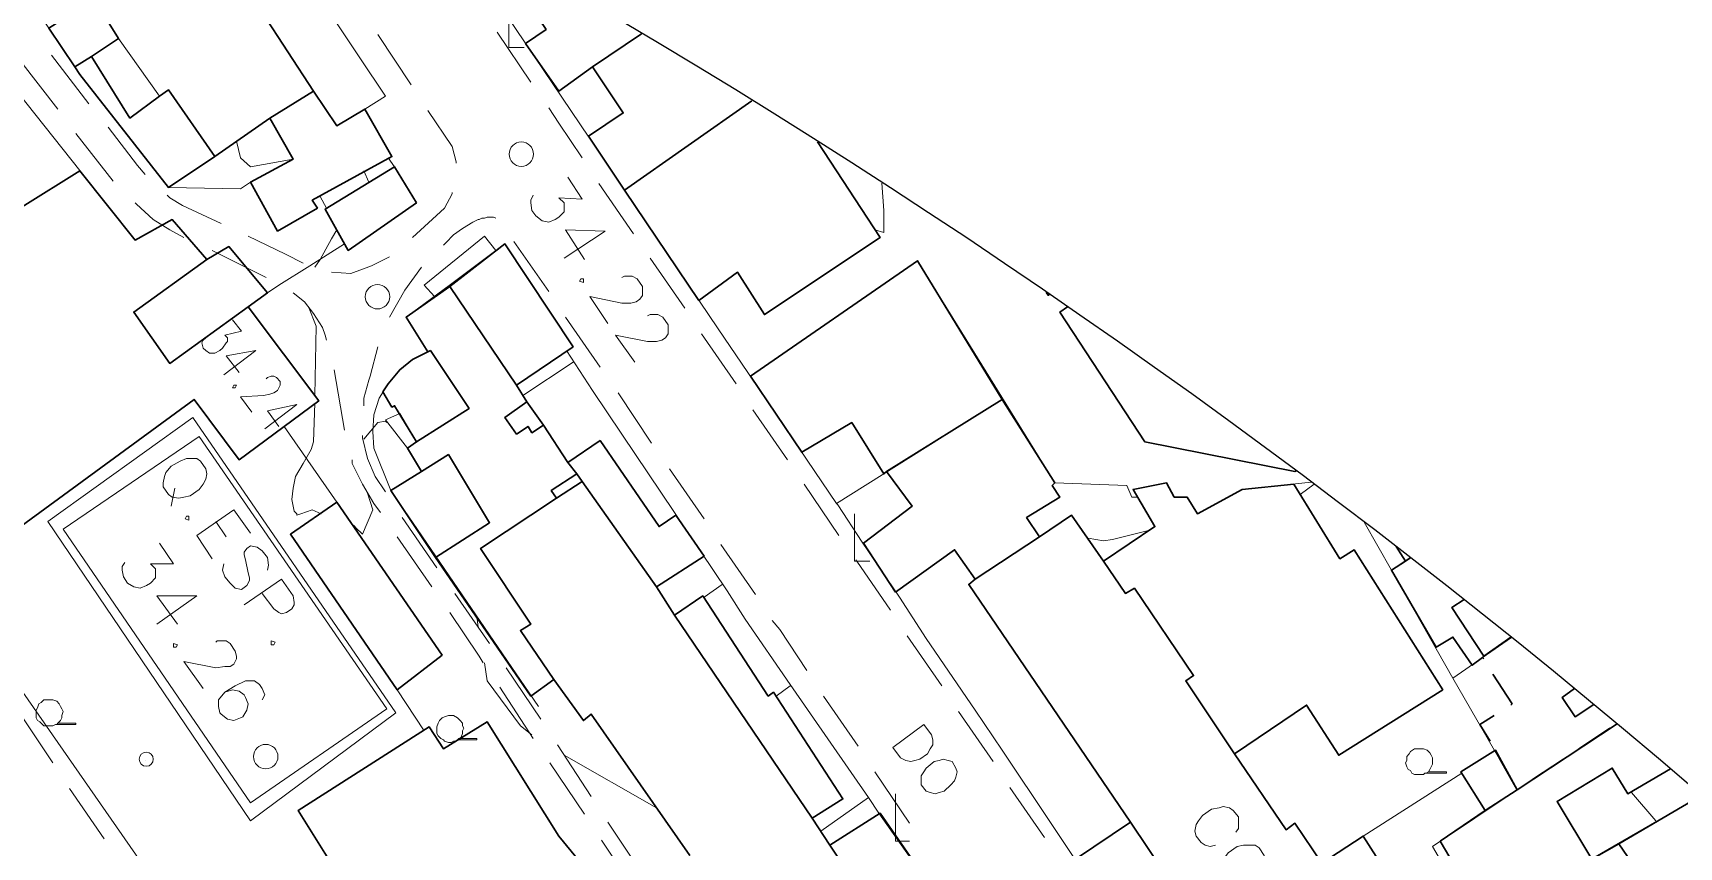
# Model space of a CAD drawing. Extents: x -2391 to 32076, y -11492 to 5852.
# Drawn here: x 4766.3 to 4874.8, y -895.4 to -841.8 of the extents above; entities that cross this region are included whole.
import ezdxf

# ---------------------------------------------------------------- set-up
doc = ezdxf.new("R2010")
doc.units = 0
doc.header["$LTSCALE"] = 7
for name, color, linetype in [('ALVE-CT', 3, 'CONTINUOUS'), ('PDF_A101 - EDIFICACAO', 7, 'CONTINUOUS'), ('PDF_A103 - PROJECAO_1', 7, 'CONTINUOUS'), ('PDF_A104 - PROJECAO_2', 7, 'CONTINUOUS'), ('PDF_A105 - PROJECAO_3', 7, 'CONTINUOUS'), ('PDF_A112 - PRISMA_VENTILACAO', 7, 'CONTINUOUS'), ('PDF_A113 - CONSTRUCAO_2D', 7, 'CONTINUOUS'), ('PDF_A122 - CASA_DE_MAQUINA', 7, 'CONTINUOUS'), ('PDF_A124 - MURO', 7, 'CONTINUOUS'), ('PDF_A134 - QUADRA_ESPORTES', 7, 'CONTINUOUS'), ('PDF_B210 - CONDOMINIO', 7, 'CONTINUOUS'), ('PDF_C301 - MEIO_FIO_2D', 7, 'CONTINUOUS'), ('PDF_C307 - TXT_NOME_LOGRADOURO', 7, 'CONTINUOUS'), ('PDF_C315 - ESCADARIA', 7, 'CONTINUOUS'), ('PDF_F602 - ARVORE_ISOLADA', 7, 'CONTINUOUS'), ('PDF_I902 - LUMINARIA', 7, 'CONTINUOUS'), ('PDF_I903 - POSTE', 7, 'CONTINUOUS'), ('PDF_N1402 - CURVA_INTERMEDIARIA', 7, 'CONTINUOUS'), ('PDF_N1403 - COTA_DE_APARELHO', 7, 'CONTINUOUS')]:
    doc.layers.add(name, color=color, linetype=linetype)

msp = doc.modelspace()

# ---------------------------------------------------------------- linework, layer by layer
at = {"layer": 'ALVE-CT'}
msp.add_circle((4550.796, -1271.53), 500, dxfattribs=at)
at = {"layer": 'PDF_A101 - EDIFICACAO', "lineweight": 30}
for points in [[(4775.617, -824.926), (4777.694, -828.061), (4774.647, -830.009), (4784.806, -845.587), (4786.33, -847.873), (4788.193, -846.772), (4789.971, -849.905), (4784.722, -852.783), (4785.06, -853.291), (4782.436, -854.815), (4780.658, -851.598), (4783.452, -850.074), (4781.928, -847.365), (4778.287, -849.905), (4775.239, -851.937), (4769.397, -844.486), (4769.059, -843.978), (4767.366, -841.438), (4770.752, -839.237), (4764.656, -829.755)], [(4818.027, -848.934), (4822.143, -855.238), (4814.523, -860.318), (4812.745, -857.524), (4810.205, -859.387), (4805.295, -852.106), (4802.924, -848.55), (4805.21, -847.026), (4803.178, -843.978), (4800.977, -845.587), (4798.776, -842.454), (4800.13, -841.523), (4796.067, -835.512)], [(4765.588, -853.207), (4769.397, -850.836), (4773.038, -855.408), (4775.493, -854.053), (4777.779, -856.678), (4779.218, -855.831), (4781.758, -858.879), (4780.488, -859.81), (4785.145, -865.991), (4779.896, -869.885), (4776.933, -865.906), (4763.386, -875.812)], [(4809.613, -895.962), (4803.094, -886.649), (4802.586, -887.072), (4800.638, -884.363), (4799.114, -885.463), (4792.849, -876.32), (4789.886, -871.917), (4791.918, -870.647), (4790.987, -869.123), (4791.579, -868.7), (4790.14, -866.329), (4789.971, -866.414), (4789.378, -865.398), (4789.717, -864.89), (4790.479, -863.959), (4791.325, -863.282), (4792.341, -862.774), (4790.902, -860.488), (4793.781, -858.456), (4797.421, -855.662), (4801.908, -862.435), (4798.183, -864.975), (4798.86, -866.075), (4797.421, -867.091), (4798.183, -868.192), (4798.945, -867.684), (4799.199, -868.107), (4799.961, -867.599), (4801.57, -870.055), (4803.686, -868.615), (4807.581, -874.288), (4808.681, -873.526), (4810.544, -876.235), (4807.411, -878.267), (4808.597, -880.13), (4810.459, -878.86), (4814.777, -885.463), (4815.116, -885.209), (4819.688, -892.237), (4817.656, -893.506), (4818.841, -895.284), (4822.143, -893.168), (4826.884, -900.026)], [(4833.312, -858.996), (4833.234, -859.048), (4833.098, -858.849)], [(4849.561, -870.607), (4849.489, -870.647), (4839.584, -868.7), (4833.996, -860.149), (4834.493, -859.807)], [(4835.012, -896.216), (4838.652, -893.76), (4827.985, -878.098), (4828.408, -877.759), (4827.053, -875.812), (4823.159, -878.606), (4821.042, -875.388), (4824.26, -872.933), (4822.566, -870.647), (4830.186, -865.906), (4833.657, -871.409), (4833.488, -871.579), (4833.996, -872.341), (4831.795, -873.695), (4832.641, -874.965), (4834.758, -873.526), (4836.874, -876.574), (4840.261, -874.288), (4838.822, -871.833), (4841.023, -871.409), (4841.531, -872.341), (4842.378, -872.341), (4843.055, -873.441), (4846.018, -871.833), (4849.405, -871.494), (4852.453, -876.404), (4853.384, -875.812), (4859.226, -885.04), (4852.368, -889.358), (4850.251, -886.056), (4845.51, -889.273), (4848.897, -894.268), (4849.489, -893.845), (4851.267, -896.47), (4853.977, -894.692), (4858.972, -902.481)], [(4863.753, -881.585), (4861.935, -882.839), (4861.85, -882.924), (4861.173, -883.431), (4859.903, -881.569), (4858.802, -882.246), (4855.839, -877.166), (4856.77, -876.574), (4857.104, -876.34)], [(4857.104, -876.34), (4856.77, -876.574), (4856.151, -875.603)], [(4788.193, -900.026), (4783.79, -892.998), (4792.426, -887.495), (4793.357, -888.935), (4796.236, -887.157), (4800.977, -894.692), (4805.634, -900.364)], [(4874.247, -890.244), (4871.417, -891.898), (4870.401, -890.205), (4866.761, -892.406), (4869.047, -896.216), (4862.104, -900.195), (4859.056, -895.03), (4862.02, -892.998), (4864.136, -891.644), (4870.727, -887.285)], [(4883.015, -897.859), (4882.932, -897.909), (4878.275, -900.534), (4877.513, -901.042), (4876.243, -899.179), (4874.38, -900.364), (4864.898, -906.206), (4863.374, -903.666), (4861.596, -900.618), (4861.512, -900.534), (4862.104, -900.195), (4869.047, -896.216), (4870.825, -895.2), (4876.294, -891.99)]]:
    msp.add_lwpolyline(points, dxfattribs=at)
for points in [[(4791.579, -852.953), (4787.092, -856.085), (4785.568, -853.376), (4790.14, -850.582)], [(4830.186, -865.906), (4822.566, -870.647), (4822.397, -870.817), (4820.28, -867.43), (4816.978, -869.377), (4813.592, -864.382), (4824.598, -856.762)], [(4800.469, -871.917), (4800.808, -872.425), (4802.501, -871.325), (4802.162, -870.817)], [(4793.273, -882.754), (4790.309, -885.04), (4783.282, -874.796), (4786.33, -872.679)], [(4864.136, -891.644), (4862.02, -892.998), (4860.411, -890.459), (4862.697, -889.019)]]:
    msp.add_lwpolyline(points, close=True, dxfattribs=at)
at = {"layer": 'PDF_A103 - PROJECAO_1', "lineweight": 30}
for points in [[(4768.466, -821.373), (4770.159, -823.574), (4774.647, -830.009), (4784.806, -845.587), (4781.928, -847.365), (4778.287, -849.905), (4775.239, -851.937), (4769.397, -844.486), (4769.059, -843.978), (4770.159, -843.301), (4771.937, -842.116), (4770.667, -840.084), (4771.091, -839.745), (4770.752, -839.237), (4764.656, -829.755), (4763.894, -830.263), (4761.862, -827.045), (4759.068, -829.077), (4758.306, -829.585), (4753.142, -821.373), (4757.206, -818.918), (4754.945, -815.106)], [(4813.695, -846.226), (4805.295, -852.106), (4802.924, -848.55), (4805.21, -847.026), (4803.178, -843.978), (4806.413, -841.81)], [(4809.613, -895.962), (4803.094, -886.649), (4802.586, -887.072), (4800.638, -884.363), (4799.114, -885.463), (4792.849, -876.32), (4796.405, -874.034), (4793.696, -869.547), (4791.918, -870.647), (4790.987, -869.123), (4791.579, -868.7), (4795.051, -866.499), (4792.511, -862.689), (4792.341, -862.774), (4790.902, -860.488), (4793.781, -858.456), (4798.183, -864.975), (4798.86, -866.075), (4797.421, -867.091), (4798.183, -868.192), (4798.945, -867.684), (4799.199, -868.107), (4799.961, -867.599), (4801.57, -870.055), (4802.162, -870.817), (4800.469, -871.917), (4800.808, -872.425), (4802.501, -871.325), (4807.411, -878.267), (4808.597, -880.13), (4817.656, -893.506), (4818.841, -895.284), (4823.498, -902.312)], [(4843.309, -900.703), (4838.652, -893.76), (4827.985, -878.098), (4828.408, -877.759), (4832.641, -874.965), (4834.758, -873.526), (4836.874, -876.574), (4838.314, -878.69), (4838.906, -878.352), (4842.801, -884.109), (4842.293, -884.447), (4845.51, -889.273), (4848.897, -894.268), (4849.489, -893.845), (4851.267, -896.47)], [(4863.753, -881.585), (4861.935, -882.839), (4859.818, -879.622), (4860.636, -879.103)], [(4882.698, -897.577), (4882.932, -897.909), (4878.275, -900.534), (4877.005, -898.671), (4876.243, -899.179), (4874.38, -900.364), (4870.825, -895.2), (4876.294, -891.99)]]:
    msp.add_lwpolyline(points, dxfattribs=at)
msp.add_lwpolyline([(4780.488, -859.81), (4775.324, -863.536), (4772.953, -860.149), (4777.779, -856.678), (4779.218, -855.831), (4781.758, -858.879)], close=True, dxfattribs=at)
at = {"layer": 'PDF_A104 - PROJECAO_2', "lineweight": 30}
for points in [[(4768.466, -821.373), (4770.159, -823.574), (4774.647, -830.009), (4784.806, -845.587), (4781.928, -847.365), (4778.287, -849.905), (4775.239, -845.502), (4774.647, -845.925), (4772.699, -847.365), (4770.159, -843.301), (4771.937, -842.116), (4770.667, -840.084), (4771.091, -839.745), (4770.752, -839.237), (4764.656, -829.755), (4763.894, -830.263), (4761.862, -827.045), (4760.169, -824.252), (4760.423, -823.998), (4757.206, -818.918), (4754.945, -815.106)], [(4809.613, -895.962), (4803.094, -886.649), (4802.586, -887.072), (4800.638, -884.363), (4798.437, -881.146), (4799.114, -880.722), (4795.813, -875.727), (4800.808, -872.425), (4802.501, -871.325), (4807.411, -878.267), (4808.597, -880.13), (4817.656, -893.506), (4818.841, -895.284), (4823.498, -902.312)], [(4843.309, -900.703), (4838.652, -893.76), (4827.985, -878.098), (4828.408, -877.759), (4832.641, -874.965), (4834.758, -873.526), (4836.874, -876.574), (4838.314, -878.69), (4838.906, -878.352), (4842.801, -884.109), (4842.293, -884.447), (4845.51, -889.273), (4848.897, -894.268), (4849.489, -893.845), (4851.267, -896.47)]]:
    msp.add_lwpolyline(points, dxfattribs=at)
at = {"layer": 'PDF_A105 - PROJECAO_3', "lineweight": 9}
for points in [[(4768.466, -821.373), (4770.159, -823.574), (4774.647, -830.009), (4784.806, -845.587), (4781.928, -847.365), (4778.287, -849.905), (4775.239, -845.502), (4774.647, -845.925), (4771.937, -842.116), (4770.667, -840.084), (4771.091, -839.745), (4770.752, -839.237), (4764.656, -829.755), (4763.894, -830.263), (4761.862, -827.045), (4760.169, -824.252), (4760.423, -823.998), (4757.206, -818.918), (4754.945, -815.106)], [(4809.613, -895.962), (4803.094, -886.649), (4802.586, -887.072), (4800.638, -884.363), (4798.437, -881.146), (4799.114, -880.722), (4795.813, -875.727), (4800.808, -872.425), (4802.501, -871.325), (4807.411, -878.267), (4808.597, -880.13), (4817.656, -893.506), (4818.841, -895.284), (4823.498, -902.312)]]:
    msp.add_lwpolyline(points, dxfattribs=at)
at = {"layer": 'PDF_A112 - PRISMA_VENTILACAO', "lineweight": 30}
for points in [[(4797.421, -867.091), (4798.86, -866.075), (4799.961, -867.599), (4799.199, -868.107), (4798.945, -867.684), (4798.183, -868.192)], [(4800.469, -871.917), (4802.162, -870.817), (4802.501, -871.325), (4800.808, -872.425)]]:
    msp.add_lwpolyline(points, close=True, dxfattribs=at)
at = {"layer": 'PDF_A113 - CONSTRUCAO_2D', "lineweight": 30}
for points in [[(4861.935, -883.008), (4861.85, -882.924), (4861.935, -882.839), (4863.713, -881.569)], [(4863.713, -886.056), (4863.798, -885.971), (4862.528, -884.024)], [(4862.358, -888.427), (4861.681, -887.326), (4862.612, -886.733)], [(4870.232, -887.58), (4868.2, -888.935)], [(4864.136, -891.644), (4862.951, -889.527)], [(4867.184, -889.612), (4865.152, -890.967)]]:
    msp.add_lwpolyline(points, dxfattribs=at)
at = {"layer": 'PDF_A122 - CASA_DE_MAQUINA', "lineweight": 30}
msp.add_lwpolyline([(4869.187, -886.009), (4867.946, -886.818), (4867.099, -885.548), (4867.911, -884.958)], dxfattribs=at)
at = {"layer": 'PDF_A124 - MURO', "lineweight": 9}
for points in [[(4781.758, -858.879), (4782.52, -858.371), (4784.552, -857.101), (4786.838, -855.662), (4785.568, -853.376), (4785.653, -853.291), (4785.23, -852.529), (4784.722, -852.783), (4785.06, -853.291), (4782.436, -854.815), (4780.658, -851.598), (4779.98, -852.021), (4775.239, -851.937), (4769.397, -844.486), (4759.068, -829.077), (4758.306, -829.585), (4752.295, -820.018), (4747.893, -813.415)], [(4775.606, -824.921), (4782.266, -835.004), (4783.79, -837.29), (4787.854, -843.386), (4789.547, -845.925), (4788.193, -846.772), (4789.971, -849.905), (4789.717, -849.989), (4790.14, -850.582), (4791.579, -852.953), (4787.092, -856.085), (4786.838, -855.662)], [(4875.227, -956.158), (4867.777, -945.067), (4866.168, -942.696), (4863.628, -938.971), (4861.173, -935.161), (4859.141, -932.198), (4855.839, -927.287), (4854.654, -925.509), (4845.171, -911.455), (4843.902, -909.508), (4840.854, -904.936), (4839.753, -903.327), (4830.186, -889.019), (4828.408, -886.395), (4825.191, -881.654), (4823.413, -878.944), (4820.958, -875.304), (4819.349, -872.849), (4819.264, -872.764), (4813.423, -864.128), (4811.475, -861.25), (4793.281, -834.265)], [(4763.386, -875.812), (4776.933, -865.906), (4779.896, -869.885), (4785.145, -865.991), (4780.488, -859.81), (4781.758, -858.879), (4779.218, -855.831), (4777.779, -856.678), (4775.493, -854.053), (4773.038, -855.408), (4765.249, -845.587), (4761.439, -845.502), (4759.492, -842.708)], [(4810.205, -859.387), (4812.745, -857.524), (4814.523, -860.318), (4822.143, -855.238), (4818.027, -848.934)], [(4799.622, -886.141), (4789.886, -871.917), (4788.785, -869.123), (4788.701, -868.023), (4788.785, -866.922), (4789.124, -865.821), (4789.717, -864.89), (4790.479, -863.959), (4791.325, -863.282), (4792.341, -862.774), (4790.902, -860.488), (4796.998, -856)], [(4813.592, -864.382), (4824.598, -856.762), (4833.657, -871.409), (4838.398, -871.579), (4838.737, -872.341), (4839.16, -872.341)], [(4801.908, -863.451), (4798.606, -865.652)], [(4801.485, -862.689), (4803.178, -865.313), (4805.126, -868.192), (4812.068, -878.521), (4813.253, -880.384), (4816.216, -884.701), (4821.381, -892.152)], [(4819.264, -872.764), (4830.186, -865.906)], [(4792.087, -887.749), (4790.309, -885.04), (4793.273, -882.754), (4786.33, -872.679), (4782.859, -867.684)], [(4841.531, -872.341), (4842.378, -872.341), (4843.055, -873.441), (4846.018, -871.833), (4850.561, -871.354)], [(4854.051, -873.993), (4855.839, -877.166), (4859.903, -884.278), (4863.759, -881.59)], [(4855.839, -877.166), (4857.076, -876.318)], [(4783.198, -902.904), (4779.472, -905.105), (4774.477, -897.909), (4760.508, -877.844)], [(4811.729, -878.098), (4810.544, -878.944)], [(4816.216, -884.786), (4815.285, -885.463)], [(4859.903, -884.278), (4864.136, -891.644), (4870.727, -887.285)], [(4805.634, -900.364), (4800.977, -894.692), (4796.236, -887.157), (4793.357, -888.935), (4792.426, -887.495), (4783.79, -892.998), (4788.193, -899.941)], [(4853.977, -894.692), (4860.496, -890.543)], [(4864.136, -891.644), (4858.548, -895.369), (4864.898, -906.206)], [(4849.743, -940.834), (4852.537, -938.886), (4847.457, -931.182), (4845.933, -928.811), (4842.208, -923.054), (4840.769, -920.853), (4837.721, -916.45), (4834.673, -918.567), (4833.657, -917.043), (4835.266, -916.027), (4831.202, -909.847), (4829.339, -911.117), (4823.498, -902.312), (4826.884, -900.026), (4822.058, -893.168), (4821.381, -892.152), (4818.248, -894.353)], [(4876.306, -892), (4861.512, -900.534)]]:
    msp.add_lwpolyline(points, dxfattribs=at)
msp.add_lwpolyline([(4767.281, -873.949), (4776.848, -867.091), (4790.225, -886.564), (4780.658, -893.676)], close=True, dxfattribs=at)
at = {"layer": 'PDF_A134 - QUADRA_ESPORTES', "lineweight": 9}
for points in [[(4780.658, -892.491), (4768.297, -874.457), (4777.271, -868.361), (4789.632, -886.31)], [(4777.356, -869.97), (4777.102, -869.801), (4776.679, -869.801), (4776.425, -869.801), (4776.001, -869.97), (4775.409, -870.309), (4775.07, -870.732), (4774.985, -870.986), (4774.901, -871.409), (4774.901, -871.663), (4775.239, -872.171), (4775.493, -872.341), (4775.917, -872.425), (4776.255, -872.341), (4776.679, -872.256), (4777.271, -871.833), (4777.525, -871.494), (4777.694, -871.155), (4777.779, -870.817), (4777.694, -870.478)], [(4776.594, -873.61), (4776.425, -873.61), (4776.34, -873.78), (4776.594, -873.864)], [(4782.266, -881.908), (4782.012, -881.823), (4782.012, -882.077), (4782.182, -882.077)]]:
    msp.add_lwpolyline(points, close=True, dxfattribs=at)
for points in [[(4775.663, -871.748), (4775.409, -872.933)], [(4778.118, -876.404), (4777.102, -874.88), (4779.557, -873.187), (4780.658, -874.711)], [(4778.372, -873.949), (4779.049, -874.965)], [(4781.758, -877.166), (4781.843, -876.828), (4781.758, -876.32), (4781.42, -875.896), (4781.081, -875.642), (4780.658, -875.558), (4780.404, -875.727), (4780.234, -875.981), (4780.234, -876.15), (4780.319, -876.489), (4780.488, -877.336), (4780.573, -877.674), (4780.573, -877.844), (4780.404, -878.182), (4780.065, -878.436), (4779.642, -878.352), (4779.303, -878.013), (4778.964, -877.59), (4778.795, -877.166), (4778.88, -876.743)], [(4780.234, -879.452), (4782.69, -877.759), (4783.452, -878.86), (4783.536, -879.283), (4783.536, -879.452), (4783.367, -879.706), (4783.028, -879.96), (4782.69, -880.045), (4782.52, -879.96), (4782.182, -879.706), (4781.42, -878.69)]]:
    msp.add_lwpolyline(points, dxfattribs=at)
at = {"layer": 'PDF_B210 - CONDOMINIO', "lineweight": 9}
msp.add_lwpolyline([(4845.595, -894.438), (4845.764, -894.184), (4845.764, -893.76), (4845.764, -893.422), (4845.425, -892.998), (4845.171, -892.829), (4844.748, -892.744), (4844.494, -892.829), (4843.986, -892.914), (4843.394, -893.337), (4843.14, -893.676), (4842.97, -893.93), (4842.886, -894.353), (4842.97, -894.692), (4843.309, -895.115), (4843.563, -895.284), (4843.902, -895.369), (4844.24, -895.284)], dxfattribs=at)
msp.add_lwpolyline([(4847.119, -895.454), (4846.865, -895.284), (4846.441, -895.284), (4846.103, -895.284), (4845.679, -895.369), (4845.087, -895.792), (4844.833, -896.131), (4844.664, -896.47), (4844.579, -896.808), (4844.579, -897.147), (4844.918, -897.655), (4845.171, -897.74), (4845.595, -897.824), (4845.933, -897.824), (4846.357, -897.74), (4846.949, -897.316), (4847.203, -896.978), (4847.373, -896.639), (4847.457, -896.3), (4847.457, -895.962)], close=True, dxfattribs=at)
at = {"layer": 'PDF_C301 - MEIO_FIO_2D', "lineweight": 9}
for points in [[(4791.241, -845.163), (4789.039, -841.862)], [(4799.114, -844.994), (4796.913, -841.692)], [(4767.958, -846.772), (4765.503, -843.64)], [(4767.535, -843.216), (4769.99, -846.433)], [(4794.204, -850.328), (4794.204, -850.243), (4793.95, -849.227), (4792.341, -846.857)], [(4802.501, -849.989), (4800.977, -847.703), (4800.3, -846.687)], [(4771.599, -851.513), (4769.143, -848.381)], [(4771.26, -847.957), (4773.207, -850.497), (4773.715, -851.09)], [(4805.888, -854.984), (4803.602, -851.683)], [(4775.155, -852.445), (4775.324, -852.614), (4776.171, -853.122), (4778.71, -854.307)], [(4791.325, -855.238), (4793.442, -853.291), (4793.95, -852.36), (4793.95, -852.275)], [(4776.255, -855.238), (4775.324, -854.73), (4774.223, -854.053), (4773.123, -853.037), (4773.038, -852.953)], [(4796.828, -853.969), (4796.659, -853.884), (4796.49, -853.884), (4796.321, -853.884), (4796.236, -853.884), (4796.067, -853.969), (4795.897, -853.969), (4795.728, -854.053), (4795.643, -854.053), (4795.305, -854.222), (4794.627, -854.646), (4794.035, -855.069), (4793.527, -855.577), (4793.357, -855.746)], [(4780.488, -855.154), (4782.944, -856.339), (4784.129, -856.932)], [(4800.3, -858.794), (4798.014, -855.492)], [(4781.674, -857.863), (4781.504, -857.778), (4778.118, -856.085)], [(4785.992, -857.524), (4787.261, -857.609), (4788.616, -857.101), (4789.801, -856.508)], [(4809.274, -859.895), (4806.988, -856.593)], [(4791.918, -857.186), (4790.817, -858.71), (4789.801, -860.488)], [(4785.653, -862.012), (4785.568, -861.673), (4785.399, -861.165), (4784.806, -860.234), (4784.214, -859.472), (4783.452, -858.879)], [(4803.686, -863.789), (4801.4, -860.488)], [(4789.039, -862.435), (4788.531, -864.382), (4788.447, -864.636), (4788.108, -865.821), (4788.108, -866.329)], [(4812.661, -864.89), (4810.375, -861.588)], [(4786.838, -867.938), (4786.161, -863.959)], [(4807.073, -868.785), (4804.872, -865.483)], [(4816.047, -869.885), (4813.761, -866.583)], [(4788.023, -868.277), (4788.023, -868.446), (4788.362, -869.801), (4788.87, -870.986), (4789.547, -872.002)], [(4789.209, -873.357), (4788.785, -872.764), (4788.023, -871.494), (4787.346, -870.139), (4787.346, -869.885)], [(4810.544, -873.78), (4808.258, -870.478)], [(4819.434, -874.88), (4817.148, -871.494)], [(4790.648, -873.695), (4792.934, -876.997)], [(4792.595, -878.267), (4790.309, -874.965)], [(4813.931, -878.775), (4811.645, -875.473)], [(4822.82, -879.791), (4820.619, -876.574), (4820.534, -876.489)], [(4794.119, -878.69), (4796.405, -881.992)], [(4795.982, -883.262), (4795.728, -882.839), (4793.781, -879.96)], [(4817.317, -883.77), (4815.539, -881.061), (4815.031, -880.468)], [(4826.207, -884.786), (4823.921, -881.484)], [(4797.506, -883.601), (4799.792, -886.987)], [(4799.284, -888.257), (4797.082, -884.871)], [(4820.704, -888.765), (4818.418, -885.463)], [(4765.418, -886.564), (4767.619, -889.866)], [(4829.593, -889.781), (4827.307, -886.479)], [(4800.892, -888.681), (4803.094, -892.067)], [(4802.67, -893.252), (4800.384, -889.866)], [(4824.09, -893.845), (4821.804, -890.459)], [(4768.72, -891.559), (4771.006, -894.861)], [(4832.98, -894.776), (4830.694, -891.475)], [(4804.194, -893.76), (4806.395, -897.062)], [(4805.972, -898.248), (4803.771, -894.946)]]:
    msp.add_lwpolyline(points, dxfattribs=at)
at = {"layer": 'PDF_C307 - TXT_NOME_LOGRADOURO', "lineweight": 9}
for points in [[(4822.99, -888.85), (4825.022, -887.326), (4825.53, -888.003), (4825.614, -888.342), (4825.614, -888.681), (4825.445, -888.935), (4825.276, -889.273), (4824.768, -889.612), (4824.429, -889.697), (4824.175, -889.781), (4823.836, -889.697), (4823.498, -889.527)], [(4826.884, -889.781), (4826.63, -889.697), (4826.291, -889.612), (4826.037, -889.697), (4825.699, -889.781), (4825.191, -890.205), (4825.022, -890.459), (4824.852, -890.713), (4824.852, -891.051), (4824.852, -891.305), (4825.191, -891.729), (4825.445, -891.813), (4825.783, -891.898), (4826.037, -891.813), (4826.376, -891.729), (4826.799, -891.305), (4827.053, -891.051), (4827.138, -890.797), (4827.223, -890.459), (4827.138, -890.205)]]:
    msp.add_lwpolyline(points, close=True, dxfattribs=at)
at = {"layer": 'PDF_C315 - ESCADARIA', "lineweight": 9}
for points in [[(4796.067, -855.154), (4792.087, -858.371), (4792.765, -859.133), (4796.828, -856.085)], [(4789.547, -867.261), (4790.987, -869.123), (4791.579, -868.7), (4790.479, -866.837)]]:
    msp.add_lwpolyline(points, close=True, dxfattribs=at)
at = {"layer": 'PDF_F602 - ARVORE_ISOLADA', "lineweight": 9}
for points in [[(4767.958, -887.241), (4767.873, -887.326), (4767.789, -887.326), (4767.619, -887.411), (4767.45, -887.411), (4767.281, -887.411), (4767.027, -887.411), (4766.942, -887.326), (4766.773, -887.157), (4766.604, -887.072), (4766.519, -886.903), (4766.519, -886.649), (4766.519, -886.395), (4766.604, -886.225), (4766.688, -885.971), (4766.858, -885.887), (4767.027, -885.717), (4767.281, -885.717), (4767.619, -885.717), (4767.873, -885.802), (4768.043, -885.971), (4768.127, -886.141), (4768.212, -886.31), (4768.297, -886.479), (4768.212, -886.733), (4768.212, -886.903), (4768.127, -887.072), (4767.958, -887.241), (4767.873, -887.326), (4769.143, -887.326), (4769.143, -887.241)], [(4794.373, -888.257), (4794.289, -888.342), (4794.204, -888.427), (4794.035, -888.427), (4793.865, -888.511), (4793.696, -888.511), (4793.442, -888.427), (4793.357, -888.342), (4793.188, -888.257), (4793.019, -888.088), (4792.934, -887.919), (4792.934, -887.749), (4792.934, -887.495), (4793.019, -887.241), (4793.103, -887.072), (4793.273, -886.903), (4793.442, -886.818), (4793.696, -886.733), (4794.035, -886.733), (4794.289, -886.903), (4794.458, -887.072), (4794.627, -887.241), (4794.627, -887.411), (4794.712, -887.58), (4794.627, -887.749), (4794.627, -887.919), (4794.543, -888.173), (4794.373, -888.257), (4794.289, -888.342), (4795.559, -888.342), (4795.559, -888.257)], [(4858.294, -890.459), (4858.125, -890.543), (4858.04, -890.543), (4857.956, -890.628), (4857.786, -890.628), (4857.532, -890.628), (4857.363, -890.628), (4857.194, -890.543), (4857.109, -890.374), (4856.94, -890.289), (4856.855, -890.12), (4856.77, -889.866), (4856.855, -889.697), (4856.855, -889.443), (4857.024, -889.273), (4857.109, -889.104), (4857.363, -888.935), (4857.617, -888.935), (4857.956, -888.935), (4858.21, -889.019), (4858.379, -889.189), (4858.464, -889.358), (4858.548, -889.527), (4858.548, -889.781), (4858.548, -889.951), (4858.464, -890.12), (4858.379, -890.289), (4858.294, -890.459), (4858.125, -890.543), (4859.48, -890.543), (4859.48, -890.459)]]:
    msp.add_lwpolyline(points, close=True, dxfattribs=at)
at = {"layer": 'PDF_I902 - LUMINARIA', "lineweight": 9}
msp.add_lwpolyline([(4773.715, -889.697), (4773.715, -889.697)], dxfattribs=at)
msp.add_circle((4773.777, -889.619), 0.466, dxfattribs=at)
at = {"layer": 'PDF_I903 - POSTE', "lineweight": 9}
for points in [[(4798.691, -842.708), (4797.675, -842.708), (4797.675, -839.491)], [(4821.466, -876.574), (4820.45, -876.574), (4820.45, -873.441)], [(4824.09, -895.03), (4823.159, -895.03), (4823.159, -891.898)]]:
    msp.add_lwpolyline(points, dxfattribs=at)
at = {"layer": 'PDF_N1402 - CURVA_INTERMEDIARIA', "lineweight": 9}
for points in [[(4779.726, -848.889), (4779.98, -849.989), (4780.658, -850.582), (4783.452, -850.074)], [(4788.108, -850.836), (4788.447, -851.598)], [(4822.267, -851.645), (4822.397, -853.461), (4822.397, -853.969), (4822.397, -854.9), (4821.804, -854.73)], [(4786.33, -854.73), (4785.992, -855.323), (4785.23, -856.678), (4784.891, -857.186)], [(4784.468, -859.81), (4784.976, -861.08), (4784.891, -865.652)], [(4784.891, -866.16), (4784.806, -868.7), (4784.637, -869.208), (4784.129, -870.139), (4783.621, -870.986), (4783.452, -871.748), (4783.367, -872.51), (4783.536, -873.272), (4783.706, -873.441), (4783.706, -873.526), (4783.96, -873.441), (4784.722, -873.187), (4785.314, -873.441)], [(4788.108, -868.531), (4789.039, -867.43), (4789.547, -867.345), (4789.632, -867.43)], [(4787.346, -874.118), (4787.515, -874.288), (4787.6, -874.372), (4788.023, -874.796), (4788.701, -873.187), (4788.362, -872.087)], [(4849.828, -872.171), (4850.759, -871.494)], [(4835.858, -875.05), (4836.874, -875.219), (4837.467, -875.134), (4839.838, -874.542)], [(4795.559, -880.214), (4795.643, -880.892)], [(4796.067, -883.262), (4796.236, -884.447), (4798.437, -887.411), (4799.199, -888.003)], [(4801.316, -889.358), (4807.411, -892.829)], [(4871.671, -891.813), (4873.28, -893.676)]]:
    msp.add_lwpolyline(points, dxfattribs=at)
at = {"layer": 'PDF_N1403 - COTA_DE_APARELHO', "lineweight": 9}
for points in [[(4801.57, -851.259), (4802.501, -852.699), (4800.977, -852.614), (4801.316, -852.953), (4801.316, -853.291), (4801.316, -853.545), (4800.977, -853.884), (4800.723, -854.053), (4800.3, -854.222), (4799.876, -854.138), (4799.453, -853.799), (4799.199, -853.461), (4799.114, -852.953), (4799.114, -852.783), (4799.284, -852.445)], [(4801.316, -856.593), (4804.025, -854.815), (4801.4, -854.73), (4802.67, -856.678)], [(4805.126, -857.863), (4805.295, -857.778), (4805.634, -857.778), (4805.803, -857.778), (4806.142, -857.948), (4806.48, -858.456), (4806.48, -858.794), (4806.48, -859.048), (4806.311, -859.302), (4806.057, -859.472), (4805.718, -859.556), (4805.126, -859.556), (4803.009, -859.133), (4804.194, -860.911)], [(4806.819, -860.403), (4806.988, -860.318), (4807.327, -860.318), (4807.496, -860.318), (4807.835, -860.488), (4808.173, -860.996), (4808.173, -861.334), (4808.173, -861.588), (4808.004, -861.842), (4807.75, -862.012), (4807.411, -862.096), (4806.819, -862.096), (4804.702, -861.673), (4805.972, -863.451)], [(4779.472, -860.657), (4780.065, -861.419), (4778.964, -861.673), (4779.134, -861.842), (4779.134, -862.096), (4779.049, -862.181), (4778.795, -862.52), (4778.626, -862.689), (4778.287, -862.858), (4777.948, -862.858), (4777.694, -862.689), (4777.525, -862.52), (4777.44, -862.181), (4777.525, -862.012), (4777.694, -861.842)], [(4778.88, -864.297), (4780.996, -862.689), (4779.049, -863.028), (4779.896, -864.128)], [(4781.674, -864.551), (4781.758, -864.467), (4782.012, -864.382), (4782.182, -864.382), (4782.351, -864.467), (4782.605, -864.721), (4782.605, -864.975), (4782.52, -865.144), (4782.436, -865.313), (4782.182, -865.483), (4781.928, -865.567), (4781.504, -865.652), (4779.98, -865.737), (4780.742, -866.753)], [(4781.589, -867.853), (4783.706, -866.245), (4781.758, -866.668), (4782.52, -867.684)], [(4774.647, -875.388), (4775.578, -876.743), (4774.054, -876.743), (4774.393, -877.082), (4774.393, -877.42), (4774.393, -877.674), (4774.054, -878.013), (4773.8, -878.182), (4773.377, -878.352), (4772.953, -878.267), (4772.53, -878.013), (4772.276, -877.59), (4772.191, -877.166), (4772.191, -876.912), (4772.361, -876.658)], [(4774.477, -880.722), (4777.102, -878.86), (4774.477, -878.86), (4775.832, -880.722)], [(4778.372, -881.908), (4778.456, -881.823), (4778.795, -881.823), (4779.049, -881.823), (4779.303, -881.992), (4779.642, -882.5), (4779.726, -882.839), (4779.726, -883.008), (4779.557, -883.347), (4779.303, -883.516), (4778.964, -883.516), (4778.372, -883.601), (4776.255, -883.177), (4777.525, -884.955)], [(4781.42, -885.717), (4781.589, -885.379), (4781.42, -884.955), (4781.25, -884.701), (4780.912, -884.447), (4780.319, -884.447), (4779.642, -884.786), (4778.964, -885.209), (4778.541, -885.717), (4778.541, -886.141), (4778.626, -886.564), (4778.71, -886.649), (4779.134, -886.987), (4779.557, -887.072), (4779.98, -886.903), (4780.15, -886.818), (4780.404, -886.395), (4780.488, -885.971), (4780.319, -885.548), (4780.234, -885.379), (4779.896, -885.125), (4779.472, -885.04), (4778.964, -885.209)]]:
    msp.add_lwpolyline(points, dxfattribs=at)
for points in [[(4802.586, -857.948), (4802.416, -857.948), (4802.332, -858.117), (4802.586, -858.202)], [(4779.726, -864.975), (4779.557, -864.975), (4779.472, -865.144), (4779.642, -865.144)], [(4775.832, -882.077), (4775.578, -881.992), (4775.578, -882.246), (4775.747, -882.246)]]:
    msp.add_lwpolyline(points, close=True, dxfattribs=at)
for centre in [(4798.5, -849.74), (4789.018, -859.139), (4781.651, -889.449)]:
    msp.add_circle(centre, 0.804, dxfattribs=at)

doc.saveas('drawing.dxf')
